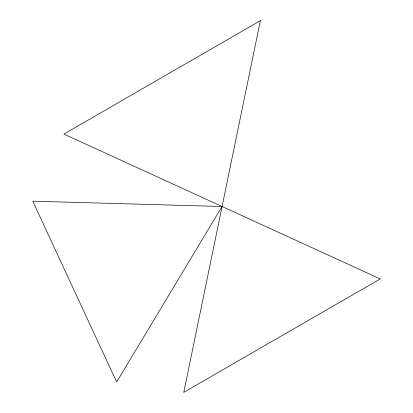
<?xml version="1.0" encoding="UTF-8"?>
<svg xmlns="http://www.w3.org/2000/svg" width="413" height="413" viewBox="0 0 413 413"><rect width="100%" height="100%" fill="white"/><g stroke="black" fill="none" stroke-linecap="round" stroke-linejoin="round"><path stroke-width="0.62" d="M260.381 20.65L183.759 392.35L380.244 278.914L63.901 134.086L260.381 20.65M222.07 206.5L116.662 381.968L32.756 201.188L222.07 206.5"/></g></svg>
